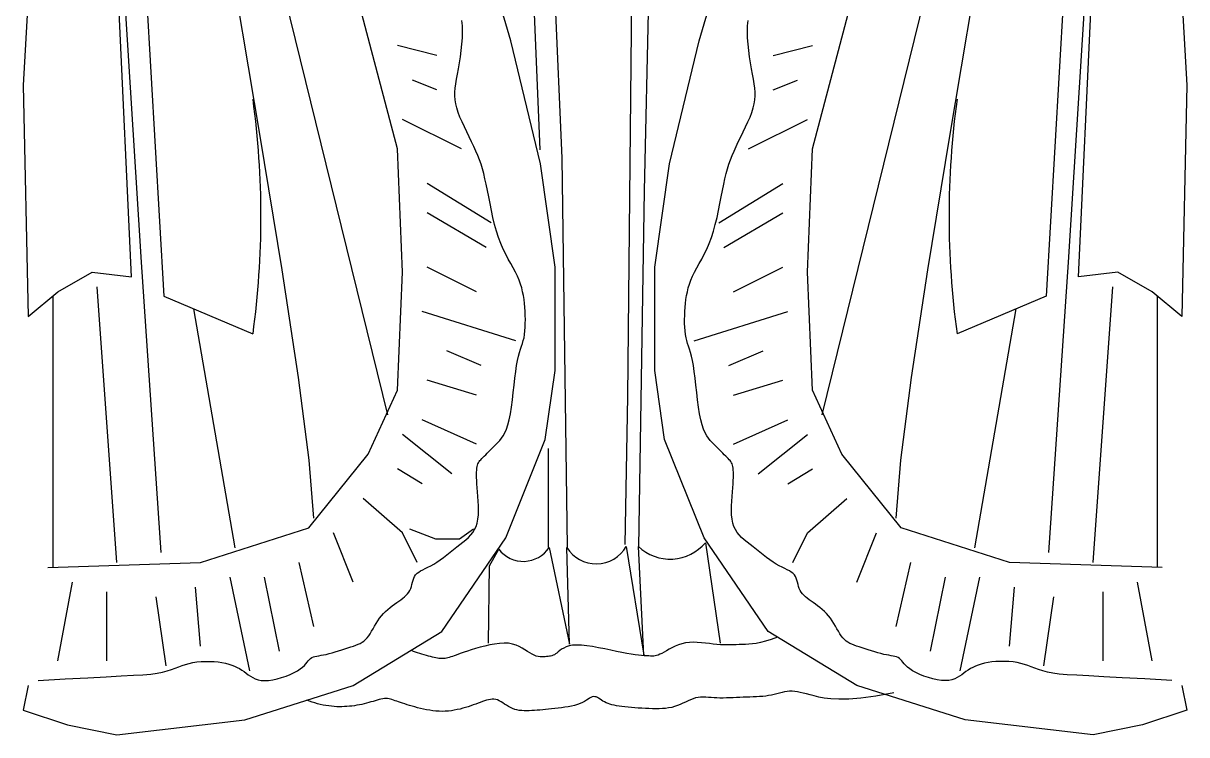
# Model space of a CAD drawing. Header units: inches. Extents: x 3.4 to 45.9, y 7.2 to 32.
# Drawn here: x 37.779 to 38.58, y 25.839 to 26.329 of the extents above; entities that cross this region are included whole.
import ezdxf

# ---------------------------------------------------------------- set-up
doc = ezdxf.new("R2010")
doc.units = ezdxf.units.IN
doc.header["$MEASUREMENT"] = 0
doc.layers.add('02', color=2, linetype='Continuous')
doc.layers.add('4', color=4, linetype='Continuous')

msp = doc.modelspace()

# ---------------------------------------------------------------- linework, layer by layer
at = {"layer": '02'}
for p, q in [((37.83741, 26.81205), (37.87615, 26.14097)), ((38.03015, 26.05937), (37.84628, 26.80808)), ((38.32901, 26.05937), (38.51288, 26.80808)), ((38.52174, 26.81205), (38.48301, 26.14097)), ((38.11592, 26.70348), (38.13478, 26.24163)), ((38.12913, 26.70725), (38.14987, 26.23598)), ((37.86078, 26.16433), (37.83368, 26.5977)), ((38.49838, 26.16433), (38.52548, 26.5977)), ((37.854, 26.15417), (37.83706, 26.51306)), ((38.50515, 26.15417), (38.52209, 26.51306)), ((38.19891, 26.4735), (38.19514, 26.07198)), ((38.21211, 26.4603), (38.20645, 26.21336)), ((38.11483, 26.31668), (38.08773, 26.4081)), ((38.24432, 26.31668), (38.27142, 26.4081)), ((37.9425, 26.25109), (37.92386, 26.36172)), ((38.41666, 26.25109), (38.4353, 26.36172)), ((38.03692, 26.2422), (38.00643, 26.35731)), ((38.32223, 26.2422), (38.35272, 26.35731)), ((38.08152, 26.32684), (38.08118, 26.33051)), ((38.08161, 26.32289), (38.08152, 26.32684)), ((38.27755, 26.32289), (38.27763, 26.32684)), ((38.27763, 26.32684), (38.27797, 26.33051)), ((38.08115, 26.31437), (38.08147, 26.3187)), ((38.08147, 26.3187), (38.08161, 26.32289)), ((38.27769, 26.3187), (38.27755, 26.32289)), ((38.27801, 26.31437), (38.27769, 26.3187)), ((38.06402, 26.30653), (38.03692, 26.3133)), ((38.08068, 26.30998), (38.08115, 26.31437)), ((38.13516, 26.23204), (38.11483, 26.31668)), ((38.224, 26.23204), (38.24432, 26.31668)), ((38.27848, 26.30998), (38.27801, 26.31437)), ((38.29513, 26.30653), (38.32223, 26.3133)), ((38.07946, 26.30137), (38.0801, 26.30562)), ((38.0801, 26.30562), (38.08068, 26.30998)), ((38.27906, 26.30562), (38.27848, 26.30998)), ((38.2797, 26.30137), (38.27906, 26.30562)), ((38.07813, 26.29355), (38.07879, 26.29732)), ((38.07879, 26.29732), (38.07946, 26.30137)), ((38.28037, 26.29732), (38.2797, 26.30137)), ((38.28102, 26.29355), (38.28037, 26.29732)), ((38.06402, 26.28283), (38.04708, 26.2896)), ((38.07662, 26.2841), (38.07701, 26.287)), ((38.07701, 26.287), (38.07753, 26.29012)), ((38.07753, 26.29012), (38.07813, 26.29355)), ((38.28162, 26.29012), (38.28102, 26.29355)), ((38.28214, 26.287), (38.28162, 26.29012)), ((38.28254, 26.2841), (38.28214, 26.287)), ((38.29513, 26.28283), (38.31207, 26.2896)), ((38.07631, 26.27868), (38.07637, 26.28135)), ((38.07647, 26.27601), (38.07631, 26.27868)), ((38.07637, 26.28135), (38.07662, 26.2841)), ((38.28278, 26.28135), (38.28254, 26.2841)), ((38.28269, 26.27601), (38.28285, 26.27868)), ((38.28285, 26.27868), (38.28278, 26.28135)), ((38.07688, 26.27328), (38.07647, 26.27601)), ((38.07757, 26.27041), (38.07688, 26.27328)), ((38.28158, 26.27041), (38.28228, 26.27328)), ((38.28228, 26.27328), (38.28269, 26.27601)), ((38.07857, 26.26735), (38.07757, 26.27041)), ((38.07982, 26.26413), (38.07857, 26.26735)), ((38.08127, 26.26078), (38.07982, 26.26413)), ((38.27788, 26.26078), (38.27934, 26.26413)), ((38.27934, 26.26413), (38.28059, 26.26735)), ((38.28059, 26.26735), (38.28158, 26.27041)), ((38.08096, 26.2422), (38.04031, 26.26251)), ((38.08286, 26.25736), (38.08127, 26.26078)), ((38.08453, 26.25392), (38.08286, 26.25736)), ((38.27462, 26.25392), (38.27629, 26.25736)), ((38.27629, 26.25736), (38.27788, 26.26078)), ((38.2782, 26.2422), (38.31885, 26.26251)), ((37.95748, 26.15902), (37.9425, 26.25109)), ((38.08622, 26.2505), (38.08453, 26.25392)), ((38.08787, 26.24714), (38.08622, 26.2505)), ((38.08943, 26.24389), (38.08787, 26.24714)), ((38.26973, 26.24389), (38.27128, 26.24714)), ((38.27128, 26.24714), (38.27293, 26.2505)), ((38.27293, 26.2505), (38.27462, 26.25392)), ((38.40167, 26.15902), (38.41666, 26.25109)), ((38.04031, 26.15756), (38.03692, 26.2422)), ((38.09083, 26.24079), (38.08943, 26.24389)), ((38.0921, 26.23777), (38.09083, 26.24079)), ((38.26706, 26.23777), (38.26832, 26.24079)), ((38.26832, 26.24079), (38.26973, 26.24389)), ((38.31885, 26.15756), (38.32223, 26.2422)), ((38.09325, 26.23479), (38.0921, 26.23777)), ((38.0943, 26.23176), (38.09325, 26.23479)), ((38.09527, 26.22863), (38.0943, 26.23176)), ((38.14532, 26.16094), (38.13516, 26.23204)), ((38.14987, 26.23598), (38.15364, 25.9683)), ((38.21384, 26.16094), (38.224, 26.23204)), ((38.26389, 26.22863), (38.26486, 26.23176)), ((38.26486, 26.23176), (38.26591, 26.23479)), ((38.26591, 26.23479), (38.26706, 26.23777)), ((38.09617, 26.22532), (38.09527, 26.22863)), ((38.09704, 26.22178), (38.09617, 26.22532)), ((38.26211, 26.22178), (38.26298, 26.22532)), ((38.26298, 26.22532), (38.26389, 26.22863)), ((38.10128, 26.19141), (38.05725, 26.2185)), ((38.09789, 26.21793), (38.09704, 26.22178)), ((38.09875, 26.21374), (38.09789, 26.21793)), ((38.25787, 26.19141), (38.30191, 26.2185)), ((38.26041, 26.21374), (38.26126, 26.21793)), ((38.26126, 26.21793), (38.26211, 26.22178)), ((38.09962, 26.20927), (38.09875, 26.21374)), ((38.10052, 26.20459), (38.09962, 26.20927)), ((38.20645, 26.21336), (38.20268, 25.9683)), ((38.25863, 26.20459), (38.25954, 26.20927)), ((38.25954, 26.20927), (38.26041, 26.21374)), ((38.10149, 26.19981), (38.10052, 26.20459)), ((38.10254, 26.19499), (38.10149, 26.19981)), ((38.25661, 26.19499), (38.25766, 26.19981)), ((38.25766, 26.19981), (38.25863, 26.20459)), ((38.09789, 26.17449), (38.05725, 26.19818)), ((38.10369, 26.19024), (38.10254, 26.19499)), ((38.25546, 26.19024), (38.25661, 26.19499)), ((38.26126, 26.17449), (38.30191, 26.19818)), ((38.10496, 26.18563), (38.10369, 26.19024)), ((38.10636, 26.18126), (38.10496, 26.18563)), ((38.25279, 26.18126), (38.2542, 26.18563)), ((38.2542, 26.18563), (38.25546, 26.19024)), ((38.10792, 26.17718), (38.10636, 26.18126)), ((38.10958, 26.17338), (38.10792, 26.17718)), ((38.24957, 26.17338), (38.25124, 26.17718)), ((38.25124, 26.17718), (38.25279, 26.18126)), ((38.11132, 26.16984), (38.10958, 26.17338)), ((38.11307, 26.16651), (38.11132, 26.16984)), ((38.11479, 26.16337), (38.11307, 26.16651)), ((38.24436, 26.16337), (38.24609, 26.16651)), ((38.24609, 26.16651), (38.24784, 26.16984)), ((38.24784, 26.16984), (38.24957, 26.17338)), ((37.87433, 25.96457), (37.86078, 26.16433)), ((37.9687, 26.08492), (37.95748, 26.15902)), ((38.09112, 26.14401), (38.05725, 26.16094)), ((38.11645, 26.16039), (38.11479, 26.16337)), ((38.11798, 26.15752), (38.11645, 26.16039)), ((38.14532, 26.08984), (38.14532, 26.16094)), ((38.21384, 26.08984), (38.21384, 26.16094)), ((38.24118, 26.15752), (38.24271, 26.16039)), ((38.24271, 26.16039), (38.24436, 26.16337)), ((38.26804, 26.14401), (38.30191, 26.16094)), ((38.39046, 26.08492), (38.40167, 26.15902)), ((38.48483, 25.96457), (38.49838, 26.16433)), ((37.8269, 26.15756), (37.854, 26.15417)), ((38.03692, 26.0763), (38.04031, 26.15756)), ((38.11935, 26.15474), (38.11798, 26.15752)), ((38.12052, 26.15201), (38.11935, 26.15474)), ((38.12149, 26.14932), (38.12052, 26.15201)), ((38.23766, 26.14932), (38.23864, 26.15201)), ((38.23864, 26.15201), (38.23981, 26.15474)), ((38.23981, 26.15474), (38.24118, 26.15752)), ((38.32223, 26.0763), (38.31885, 26.15756)), ((38.53225, 26.15756), (38.50515, 26.15417)), ((38.55597, 26.14401), (38.53225, 26.15756)), ((37.84384, 25.9578), (37.83029, 26.1474)), ((38.1223, 26.14666), (38.12149, 26.14932)), ((38.12295, 26.14401), (38.1223, 26.14666)), ((38.12347, 26.14137), (38.12295, 26.14401)), ((38.23569, 26.14137), (38.23621, 26.14401)), ((38.23621, 26.14401), (38.23686, 26.14666)), ((38.23686, 26.14666), (38.23766, 26.14932)), ((38.51532, 25.9578), (38.52887, 26.1474)), ((37.87615, 26.14097), (37.93748, 26.11515)), ((38.12387, 26.13871), (38.12347, 26.14137)), ((38.12419, 26.13602), (38.12387, 26.13871)), ((38.12443, 26.13329), (38.12419, 26.13602)), ((38.23473, 26.13329), (38.23497, 26.13602)), ((38.23497, 26.13602), (38.23528, 26.13871)), ((38.23528, 26.13871), (38.23569, 26.14137)), ((38.48301, 26.14097), (38.42168, 26.11515)), ((37.92514, 25.96796), (37.89679, 26.13228)), ((38.11822, 26.11016), (38.05386, 26.13047)), ((38.12461, 26.13052), (38.12443, 26.13329)), ((38.12474, 26.12773), (38.12461, 26.13052)), ((38.1248, 26.12495), (38.12474, 26.12773)), ((38.23436, 26.12495), (38.23442, 26.12773)), ((38.23442, 26.12773), (38.23454, 26.13052)), ((38.23454, 26.13052), (38.23473, 26.13329)), ((38.24094, 26.11016), (38.3053, 26.13047)), ((38.43402, 25.96796), (38.46236, 26.13228)), ((38.12451, 26.11703), (38.12469, 26.11957)), ((38.12469, 26.11957), (38.12478, 26.12222)), ((38.12478, 26.12222), (38.1248, 26.12495)), ((38.23437, 26.12222), (38.23436, 26.12495)), ((38.23447, 26.11957), (38.23437, 26.12222)), ((38.23465, 26.11703), (38.23447, 26.11957)), ((38.12339, 26.11039), (38.12387, 26.11241)), ((38.12387, 26.11241), (38.12424, 26.11463)), ((38.12424, 26.11463), (38.12451, 26.11703)), ((38.23492, 26.11463), (38.23465, 26.11703)), ((38.23529, 26.11241), (38.23492, 26.11463)), ((38.23576, 26.11039), (38.23529, 26.11241)), ((38.09451, 26.09323), (38.0708, 26.10339)), ((38.12084, 26.10227), (38.12154, 26.10451)), ((38.12154, 26.10451), (38.12221, 26.10654)), ((38.12221, 26.10654), (38.12283, 26.10846)), ((38.12283, 26.10846), (38.12339, 26.11039)), ((38.23632, 26.10846), (38.23576, 26.11039)), ((38.23695, 26.10654), (38.23632, 26.10846)), ((38.23762, 26.10451), (38.23695, 26.10654)), ((38.23832, 26.10227), (38.23762, 26.10451)), ((38.26465, 26.09323), (38.28836, 26.10339)), ((38.11878, 26.09323), (38.11944, 26.09674)), ((38.11944, 26.09674), (38.12013, 26.09972)), ((38.12013, 26.09972), (38.12084, 26.10227)), ((38.23902, 26.09972), (38.23832, 26.10227)), ((38.23971, 26.09674), (38.23902, 26.09972)), ((38.24037, 26.09323), (38.23971, 26.09674)), ((38.11759, 26.08455), (38.11817, 26.08913)), ((38.11817, 26.08913), (38.11878, 26.09323)), ((38.13854, 26.04244), (38.14532, 26.08984)), ((38.22061, 26.04244), (38.21384, 26.08984)), ((38.24098, 26.08913), (38.24037, 26.09323)), ((38.24156, 26.08455), (38.24098, 26.08913)), ((37.97602, 26.02821), (37.9687, 26.08492)), ((38.09112, 26.07291), (38.05725, 26.08307)), ((38.11646, 26.07461), (38.11703, 26.07966)), ((38.11703, 26.07966), (38.11759, 26.08455)), ((38.24213, 26.07966), (38.24156, 26.08455)), ((38.2427, 26.07461), (38.24213, 26.07966)), ((38.26804, 26.07291), (38.30191, 26.08307)), ((38.38313, 26.02821), (38.39046, 26.08492)), ((38.0166, 26.03229), (38.03692, 26.0763)), ((38.11586, 26.06955), (38.11646, 26.07461)), ((38.19514, 26.07198), (38.19325, 25.97019)), ((38.2433, 26.06955), (38.2427, 26.07461)), ((38.34256, 26.03229), (38.32223, 26.0763)), ((38.1145, 26.06009), (38.11521, 26.06466)), ((38.11521, 26.06466), (38.11586, 26.06955)), ((38.24394, 26.06466), (38.2433, 26.06955)), ((38.24466, 26.06009), (38.24394, 26.06466)), ((38.09112, 26.03906), (38.05386, 26.05599)), ((38.11281, 26.05248), (38.1137, 26.05599)), ((38.1137, 26.05599), (38.1145, 26.06009)), ((38.24545, 26.05599), (38.24466, 26.06009)), ((38.24635, 26.05248), (38.24545, 26.05599)), ((38.26804, 26.03906), (38.3053, 26.05599)), ((38.10961, 26.04498), (38.11075, 26.04706)), ((38.11075, 26.04706), (38.11182, 26.04953)), ((38.11182, 26.04953), (38.11281, 26.05248)), ((38.24734, 26.04953), (38.24635, 26.05248)), ((38.24841, 26.04706), (38.24734, 26.04953)), ((38.24955, 26.04498), (38.24841, 26.04706)), ((38.07418, 26.01874), (38.04031, 26.04583)), ((38.1034, 26.03779), (38.10467, 26.03906)), ((38.10467, 26.03906), (38.10594, 26.04034)), ((38.10594, 26.04034), (38.10719, 26.0417)), ((38.10719, 26.0417), (38.10842, 26.04322)), ((38.10842, 26.04322), (38.10961, 26.04498)), ((38.11144, 25.97473), (38.13854, 26.04244)), ((38.24771, 25.97473), (38.22061, 26.04244)), ((38.25073, 26.04322), (38.24955, 26.04498)), ((38.25196, 26.0417), (38.25073, 26.04322)), ((38.25322, 26.04034), (38.25196, 26.0417)), ((38.25449, 26.03906), (38.25322, 26.04034)), ((38.25575, 26.03779), (38.25449, 26.03906)), ((38.28497, 26.01874), (38.31885, 26.04583)), ((37.97595, 25.9815), (38.0166, 26.03229)), ((38.09564, 26.03003), (38.09653, 26.03093)), ((38.09653, 26.03093), (38.09752, 26.03192)), ((38.09752, 26.03192), (38.09859, 26.03298)), ((38.09859, 26.03298), (38.09973, 26.03412)), ((38.09973, 26.03412), (38.10092, 26.03531)), ((38.10092, 26.03531), (38.10215, 26.03654)), ((38.10215, 26.03654), (38.1034, 26.03779)), ((38.14044, 26.03616), (38.14044, 25.9683)), ((38.25701, 26.03654), (38.25575, 26.03779)), ((38.25824, 26.03531), (38.25701, 26.03654)), ((38.25943, 26.03412), (38.25824, 26.03531)), ((38.26056, 26.03298), (38.25943, 26.03412)), ((38.26163, 26.03192), (38.26056, 26.03298)), ((38.26262, 26.03093), (38.26163, 26.03192)), ((38.26352, 26.03003), (38.26262, 26.03093)), ((38.38321, 25.9815), (38.34256, 26.03229)), ((37.97934, 25.98827), (37.97602, 26.02821)), ((38.09137, 26.02137), (38.0915, 26.02268)), ((38.0915, 26.02268), (38.09168, 26.02382)), ((38.09168, 26.02382), (38.09192, 26.02481)), ((38.09192, 26.02481), (38.09222, 26.02566)), ((38.09222, 26.02566), (38.09259, 26.02643)), ((38.09259, 26.02643), (38.09303, 26.02714)), ((38.09303, 26.02714), (38.09354, 26.02782)), ((38.09354, 26.02782), (38.09415, 26.0285)), ((38.09415, 26.0285), (38.09484, 26.02923)), ((38.09484, 26.02923), (38.09564, 26.03003)), ((38.26431, 26.02923), (38.26352, 26.03003)), ((38.26501, 26.0285), (38.26431, 26.02923)), ((38.26561, 26.02782), (38.26501, 26.0285)), ((38.26613, 26.02714), (38.26561, 26.02782)), ((38.26657, 26.02643), (38.26613, 26.02714)), ((38.26693, 26.02566), (38.26657, 26.02643)), ((38.26723, 26.02481), (38.26693, 26.02566)), ((38.26747, 26.02382), (38.26723, 26.02481)), ((38.26766, 26.02268), (38.26747, 26.02382)), ((38.26779, 26.02137), (38.26766, 26.02268)), ((38.37982, 25.98827), (38.38313, 26.02821)), ((38.05386, 26.01197), (38.03692, 26.02213)), ((38.09126, 26.01818), (38.09129, 26.01987)), ((38.09129, 26.01627), (38.09126, 26.01818)), ((38.09129, 26.01987), (38.09137, 26.02137)), ((38.09137, 26.01414), (38.09129, 26.01627)), ((38.26787, 26.01987), (38.26779, 26.02137)), ((38.26779, 26.01414), (38.26787, 26.01627)), ((38.26789, 26.01818), (38.26787, 26.01987)), ((38.26787, 26.01627), (38.26789, 26.01818)), ((38.3053, 26.01197), (38.32223, 26.02213)), ((38.0915, 26.01177), (38.09137, 26.01414)), ((38.09168, 26.00915), (38.0915, 26.01177)), ((38.09192, 26.00628), (38.09168, 26.00915)), ((38.26724, 26.00628), (38.26747, 26.00915)), ((38.26747, 26.00915), (38.26766, 26.01177)), ((38.26766, 26.01177), (38.26779, 26.01414)), ((38.04031, 25.97811), (38.01321, 26.00181)), ((38.09216, 26.00322), (38.09192, 26.00628)), ((38.09238, 26.00003), (38.09216, 26.00322)), ((38.09253, 25.99681), (38.09238, 26.00003)), ((38.26662, 25.99681), (38.26678, 26.00003)), ((38.26678, 26.00003), (38.26699, 26.00322)), ((38.26699, 26.00322), (38.26724, 26.00628)), ((38.31885, 25.97811), (38.34595, 26.00181)), ((38.09219, 25.98757), (38.09248, 25.9905)), ((38.09248, 25.9905), (38.09258, 25.9936)), ((38.09258, 25.9936), (38.09253, 25.99681)), ((38.26658, 25.9936), (38.26662, 25.99681)), ((38.26668, 25.9905), (38.26658, 25.9936)), ((38.26696, 25.98757), (38.26668, 25.9905)), ((38.08991, 25.98037), (38.09092, 25.9825)), ((38.09092, 25.9825), (38.09168, 25.98489)), ((38.09168, 25.98489), (38.09219, 25.98757)), ((38.26747, 25.98489), (38.26696, 25.98757)), ((38.26823, 25.9825), (38.26747, 25.98489)), ((38.26924, 25.98037), (38.26823, 25.9825)), ((37.90142, 25.9578), (37.97595, 25.9815)), ((38.00643, 25.94426), (37.99289, 25.97811)), ((38.05047, 25.9578), (38.04031, 25.97811)), ((38.04508, 25.98083), (38.06297, 25.97395)), ((38.06741, 25.9104), (38.11144, 25.97473)), ((38.07949, 25.97395), (38.08912, 25.98083)), ((38.08382, 25.97346), (38.08561, 25.97505)), ((38.08561, 25.97505), (38.08724, 25.9767)), ((38.08724, 25.9767), (38.08868, 25.97846)), ((38.08868, 25.97846), (38.08991, 25.98037)), ((38.29175, 25.9104), (38.24771, 25.97473)), ((38.27048, 25.97846), (38.26924, 25.98037)), ((38.27192, 25.9767), (38.27048, 25.97846)), ((38.27354, 25.97505), (38.27192, 25.9767)), ((38.27533, 25.97346), (38.27354, 25.97505)), ((38.30868, 25.9578), (38.31885, 25.97811)), ((38.35272, 25.94426), (38.36627, 25.97811)), ((38.45773, 25.9578), (38.38321, 25.9815)), ((38.06297, 25.97395), (38.07949, 25.97395)), ((38.07312, 25.96484), (38.07542, 25.96667)), ((38.07542, 25.96667), (38.07766, 25.96848)), ((38.07766, 25.96848), (38.07983, 25.97021)), ((38.07983, 25.97021), (38.08189, 25.97186)), ((38.08189, 25.97186), (38.08382, 25.97346)), ((38.10017, 25.95538), (38.10657, 25.9669)), ((38.14112, 25.96817), (38.1552, 25.90166)), ((38.1552, 25.90166), (38.15328, 25.96817)), ((38.19423, 25.96881), (38.20639, 25.89399)), ((38.20639, 25.89399), (38.20255, 25.96881)), ((38.24862, 25.97137), (38.25885, 25.9023)), ((38.27727, 25.97186), (38.27533, 25.97346)), ((38.27933, 25.97021), (38.27727, 25.97186)), ((38.28149, 25.96848), (38.27933, 25.97021)), ((38.28374, 25.96667), (38.28149, 25.96848)), ((38.28604, 25.96484), (38.28374, 25.96667)), ((38.06393, 25.95804), (38.06617, 25.95958)), ((38.06617, 25.95958), (38.06847, 25.96125)), ((38.06847, 25.96125), (38.0708, 25.96302)), ((38.0708, 25.96302), (38.07312, 25.96484)), ((38.28836, 25.96302), (38.28604, 25.96484)), ((38.29068, 25.96125), (38.28836, 25.96302)), ((38.29298, 25.95958), (38.29068, 25.96125)), ((38.29523, 25.95804), (38.29298, 25.95958)), ((37.79642, 25.95441), (37.90142, 25.9578)), ((37.97934, 25.91379), (37.96917, 25.9578)), ((38.05029, 25.95032), (38.05144, 25.9512)), ((38.05144, 25.9512), (38.05278, 25.952)), ((38.05278, 25.952), (38.05428, 25.95279)), ((38.05428, 25.95279), (38.05595, 25.95361)), ((38.05595, 25.95361), (38.05776, 25.95449)), ((38.05776, 25.95449), (38.0597, 25.9555)), ((38.0597, 25.9555), (38.06176, 25.95667)), ((38.06176, 25.95667), (38.06393, 25.95804)), ((38.09953, 25.9023), (38.10017, 25.95538)), ((38.29739, 25.95667), (38.29523, 25.95804)), ((38.29945, 25.9555), (38.29739, 25.95667)), ((38.3014, 25.95449), (38.29945, 25.9555)), ((38.30321, 25.95361), (38.3014, 25.95449)), ((38.30487, 25.95279), (38.30321, 25.95361)), ((38.30638, 25.952), (38.30487, 25.95279)), ((38.30771, 25.9512), (38.30638, 25.952)), ((38.30886, 25.95032), (38.30771, 25.9512)), ((38.37982, 25.91379), (38.38998, 25.9578)), ((38.56274, 25.95441), (38.45773, 25.9578)), ((37.9353, 25.88331), (37.92175, 25.94764)), ((37.95562, 25.89686), (37.94546, 25.94764)), ((38.0464, 25.94132), (38.04679, 25.94275)), ((38.04679, 25.94275), (38.04715, 25.94419)), ((38.04715, 25.94419), (38.04755, 25.9456)), ((38.04755, 25.9456), (38.04801, 25.94695)), ((38.04801, 25.94695), (38.04859, 25.9482)), ((38.04859, 25.9482), (38.04934, 25.94934)), ((38.04934, 25.94934), (38.05029, 25.95032)), ((38.30981, 25.94934), (38.30886, 25.95032)), ((38.31056, 25.9482), (38.30981, 25.94934)), ((38.31115, 25.94695), (38.31056, 25.9482)), ((38.31161, 25.9456), (38.31115, 25.94695)), ((38.312, 25.94419), (38.31161, 25.9456)), ((38.31237, 25.94275), (38.312, 25.94419)), ((38.31275, 25.94132), (38.31237, 25.94275)), ((38.40353, 25.89686), (38.41369, 25.94764)), ((38.42386, 25.88331), (38.43741, 25.94764)), ((37.83706, 25.89009), (37.83706, 25.93749)), ((37.90142, 25.90024), (37.89804, 25.94087)), ((38.04172, 25.93417), (38.04283, 25.93519)), ((38.04283, 25.93519), (38.04382, 25.93626)), ((38.04382, 25.93626), (38.04468, 25.93739)), ((38.04468, 25.93739), (38.04539, 25.93861)), ((38.04539, 25.93861), (38.04595, 25.93993)), ((38.04595, 25.93993), (38.0464, 25.94132)), ((38.3132, 25.93993), (38.31275, 25.94132)), ((38.31377, 25.93861), (38.3132, 25.93993)), ((38.31448, 25.93739), (38.31377, 25.93861)), ((38.31534, 25.93626), (38.31448, 25.93739)), ((38.31633, 25.93519), (38.31534, 25.93626)), ((38.31743, 25.93417), (38.31633, 25.93519)), ((38.45773, 25.90024), (38.46112, 25.94087)), ((38.52209, 25.89009), (38.52209, 25.93749)), ((37.87771, 25.8867), (37.87094, 25.9341)), ((38.03022, 25.92542), (38.03176, 25.92671)), ((38.03176, 25.92671), (38.03331, 25.92792)), ((38.03331, 25.92792), (38.03485, 25.92906)), ((38.03485, 25.92906), (38.03636, 25.93015)), ((38.03636, 25.93015), (38.03781, 25.93119)), ((38.03781, 25.93119), (38.0392, 25.93219)), ((38.0392, 25.93219), (38.04051, 25.93318)), ((38.04051, 25.93318), (38.04172, 25.93417)), ((38.31865, 25.93318), (38.31743, 25.93417)), ((38.31996, 25.93219), (38.31865, 25.93318)), ((38.32134, 25.93119), (38.31996, 25.93219)), ((38.3228, 25.93015), (38.32134, 25.93119)), ((38.3243, 25.92906), (38.3228, 25.93015)), ((38.32584, 25.92792), (38.3243, 25.92906)), ((38.32739, 25.92671), (38.32584, 25.92792)), ((38.32894, 25.92542), (38.32739, 25.92671)), ((38.48144, 25.8867), (38.48822, 25.9341)), ((38.02328, 25.91769), (38.0245, 25.91943)), ((38.0245, 25.91943), (38.02582, 25.92107)), ((38.02582, 25.92107), (38.02723, 25.92261)), ((38.02723, 25.92261), (38.0287, 25.92406)), ((38.0287, 25.92406), (38.03022, 25.92542)), ((38.33046, 25.92406), (38.32894, 25.92542)), ((38.33193, 25.92261), (38.33046, 25.92406)), ((38.33333, 25.92107), (38.33193, 25.92261)), ((38.33465, 25.91943), (38.33333, 25.92107)), ((38.33587, 25.91769), (38.33465, 25.91943)), ((38.01807, 25.9088), (38.01906, 25.91047)), ((38.01906, 25.91047), (38.02005, 25.91223)), ((38.02005, 25.91223), (38.02108, 25.91405)), ((38.02108, 25.91405), (38.02215, 25.91588)), ((38.02215, 25.91588), (38.02328, 25.91769)), ((38.33701, 25.91588), (38.33587, 25.91769)), ((38.33808, 25.91405), (38.33701, 25.91588)), ((38.3391, 25.91223), (38.33808, 25.91405)), ((38.3401, 25.91047), (38.3391, 25.91223)), ((38.34108, 25.9088), (38.3401, 25.91047)), ((38.00643, 25.87316), (38.06741, 25.9104)), ((38.01123, 25.90215), (38.01256, 25.90288)), ((38.01256, 25.90288), (38.01379, 25.90373)), ((38.01379, 25.90373), (38.01495, 25.90472)), ((38.01495, 25.90472), (38.01603, 25.90589)), ((38.01603, 25.90589), (38.01707, 25.90725)), ((38.01707, 25.90725), (38.01807, 25.9088)), ((38.23498, 25.90245), (38.23245, 25.90189)), ((38.2376, 25.90278), (38.23498, 25.90245)), ((38.24031, 25.90288), (38.2376, 25.90278)), ((38.24307, 25.90281), (38.24031, 25.90288)), ((38.24585, 25.90261), (38.24307, 25.90281)), ((38.24861, 25.90233), (38.24585, 25.90261)), ((38.28661, 25.90274), (38.28361, 25.90214)), ((38.29, 25.90362), (38.28661, 25.90274)), ((38.29383, 25.90485), (38.29, 25.90362)), ((38.35272, 25.87316), (38.29175, 25.9104)), ((38.29817, 25.90648), (38.29383, 25.90485)), ((38.34209, 25.90725), (38.34108, 25.9088)), ((38.34312, 25.90589), (38.34209, 25.90725)), ((38.34421, 25.90472), (38.34312, 25.90589)), ((38.34536, 25.90373), (38.34421, 25.90472)), ((38.3466, 25.90288), (38.34536, 25.90373)), ((38.34792, 25.90215), (38.3466, 25.90288)), ((37.98598, 25.89422), (37.9878, 25.8946)), ((37.9878, 25.8946), (37.98978, 25.89507)), ((37.98978, 25.89507), (37.99188, 25.89563)), ((37.99188, 25.89563), (37.99406, 25.89626)), ((37.99406, 25.89626), (37.99627, 25.89693)), ((37.99627, 25.89693), (37.99849, 25.89763)), ((37.99849, 25.89763), (38.00067, 25.89833)), ((38.00067, 25.89833), (38.00276, 25.89902)), ((38.00276, 25.89902), (38.00474, 25.89968)), ((38.00474, 25.89968), (38.00657, 25.90029)), ((38.00657, 25.90029), (38.00825, 25.90089)), ((38.00825, 25.90089), (38.0098, 25.90149)), ((38.0098, 25.90149), (38.01123, 25.90215)), ((38.04687, 25.89703), (38.04604, 25.89735)), ((38.04795, 25.89664), (38.04687, 25.89703)), ((38.04921, 25.8962), (38.04795, 25.89664)), ((38.05061, 25.89573), (38.04921, 25.8962)), ((38.05212, 25.89524), (38.05061, 25.89573)), ((38.05367, 25.89475), (38.05212, 25.89524)), ((38.05523, 25.89426), (38.05367, 25.89475)), ((38.07889, 25.89469), (38.07729, 25.89412)), ((38.08069, 25.89532), (38.07889, 25.89469)), ((38.08273, 25.89602), (38.08069, 25.89532)), ((38.08503, 25.89679), (38.08273, 25.89602)), ((38.08761, 25.89762), (38.08503, 25.89679)), ((38.09049, 25.89851), (38.08761, 25.89762)), ((38.09361, 25.89942), (38.09049, 25.89851)), ((38.09689, 25.90028), (38.09361, 25.89942)), ((38.10027, 25.90106), (38.09689, 25.90028)), ((38.10366, 25.90169), (38.10027, 25.90106)), ((38.10699, 25.90212), (38.10366, 25.90169)), ((38.11018, 25.9023), (38.10699, 25.90212)), ((38.11317, 25.90218), (38.11018, 25.9023)), ((38.1159, 25.90171), (38.11317, 25.90218)), ((38.11837, 25.90097), (38.1159, 25.90171)), ((38.12061, 25.90001), (38.11837, 25.90097)), ((38.12266, 25.89891), (38.12061, 25.90001)), ((38.12453, 25.89775), (38.12266, 25.89891)), ((38.12627, 25.8966), (38.12453, 25.89775)), ((38.12788, 25.89553), (38.12627, 25.8966)), ((38.12942, 25.89462), (38.12788, 25.89553)), ((38.13088, 25.89392), (38.12942, 25.89462)), ((38.14561, 25.89485), (38.14474, 25.89435)), ((38.14651, 25.89549), (38.14561, 25.89485)), ((38.14746, 25.89627), (38.14651, 25.89549)), ((38.14852, 25.89714), (38.14746, 25.89627)), ((38.14973, 25.89805), (38.14852, 25.89714)), ((38.15116, 25.89893), (38.14973, 25.89805)), ((38.15285, 25.89973), (38.15116, 25.89893)), ((38.15487, 25.90038), (38.15285, 25.89973)), ((38.15727, 25.90083), (38.15487, 25.90038)), ((38.16011, 25.90101), (38.15727, 25.90083)), ((38.16342, 25.90089), (38.16011, 25.90101)), ((38.16711, 25.9005), (38.16342, 25.90089)), ((38.17107, 25.89991), (38.16711, 25.9005)), ((38.1752, 25.89917), (38.17107, 25.89991)), ((38.17939, 25.89834), (38.1752, 25.89917)), ((38.18352, 25.89747), (38.17939, 25.89834)), ((38.1875, 25.89663), (38.18352, 25.89747)), ((38.19121, 25.89587), (38.1875, 25.89663)), ((38.19456, 25.89524), (38.19121, 25.89587)), ((38.19756, 25.89473), (38.19456, 25.89524)), ((38.20023, 25.89434), (38.19756, 25.89473)), ((38.21736, 25.89462), (38.21619, 25.89413)), ((38.21867, 25.89528), (38.21736, 25.89462)), ((38.22016, 25.89611), (38.21867, 25.89528)), ((38.22183, 25.89708), (38.22016, 25.89611)), ((38.22366, 25.89811), (38.22183, 25.89708)), ((38.22564, 25.89917), (38.22366, 25.89811)), ((38.22778, 25.90019), (38.22564, 25.89917)), ((38.23005, 25.90111), (38.22778, 25.90019)), ((38.23245, 25.90189), (38.23005, 25.90111)), ((38.25134, 25.902), (38.24861, 25.90233)), ((38.25399, 25.90169), (38.25134, 25.902)), ((38.25654, 25.90141), (38.25399, 25.90169)), ((38.25897, 25.90123), (38.25654, 25.90141)), ((38.26128, 25.90112), (38.25897, 25.90123)), ((38.26351, 25.90107), (38.26128, 25.90112)), ((38.26567, 25.90108), (38.26351, 25.90107)), ((38.26778, 25.90113), (38.26567, 25.90108)), ((38.26987, 25.9012), (38.26778, 25.90113)), ((38.27196, 25.90128), (38.26987, 25.9012)), ((38.27407, 25.90136), (38.27196, 25.90128)), ((38.27622, 25.90143), (38.27407, 25.90136)), ((38.27849, 25.90154), (38.27622, 25.90143)), ((38.28093, 25.90176), (38.27849, 25.90154)), ((38.28361, 25.90214), (38.28093, 25.90176)), ((38.34935, 25.90149), (38.34792, 25.90215)), ((38.3509, 25.90089), (38.34935, 25.90149)), ((38.35259, 25.90029), (38.3509, 25.90089)), ((38.35441, 25.89968), (38.35259, 25.90029)), ((38.35639, 25.89902), (38.35441, 25.89968)), ((38.35849, 25.89833), (38.35639, 25.89902)), ((38.36067, 25.89763), (38.35849, 25.89833)), ((38.36288, 25.89693), (38.36067, 25.89763)), ((38.3651, 25.89626), (38.36288, 25.89693)), ((38.36728, 25.89563), (38.3651, 25.89626)), ((38.36937, 25.89507), (38.36728, 25.89563)), ((38.37135, 25.8946), (38.36937, 25.89507)), ((38.37318, 25.89422), (38.37135, 25.8946)), ((37.88641, 25.88595), (37.88873, 25.88686)), ((37.88873, 25.88686), (37.89107, 25.88769)), ((37.89107, 25.88769), (37.89352, 25.88839)), ((37.89352, 25.88839), (37.89616, 25.88895)), ((37.89616, 25.88895), (37.89895, 25.88935)), ((37.89895, 25.88935), (37.90186, 25.88961)), ((37.90186, 25.88961), (37.90481, 25.88973)), ((37.90481, 25.88973), (37.90777, 25.88972)), ((37.90777, 25.88972), (37.91067, 25.88958)), ((37.91067, 25.88958), (37.91347, 25.88933)), ((37.91347, 25.88933), (37.9161, 25.88896)), ((37.9161, 25.88896), (37.91854, 25.88848)), ((37.91854, 25.88848), (37.92079, 25.88791)), ((37.92079, 25.88791), (37.92286, 25.88724)), ((37.92286, 25.88724), (37.92478, 25.88649)), ((37.92478, 25.88649), (37.92657, 25.88566)), ((37.97152, 25.88583), (37.97279, 25.88703)), ((37.97279, 25.88703), (37.97383, 25.88818)), ((37.97383, 25.88818), (37.97472, 25.88925)), ((37.97472, 25.88925), (37.97551, 25.89022)), ((37.97551, 25.89022), (37.97627, 25.89107)), ((37.97627, 25.89107), (37.97708, 25.89178)), ((37.97708, 25.89178), (37.97798, 25.89234)), ((37.97798, 25.89234), (37.97899, 25.89278)), ((37.97899, 25.89278), (37.98012, 25.89312)), ((37.98012, 25.89312), (37.98138, 25.8934)), ((37.98138, 25.8934), (37.98277, 25.89366)), ((37.98277, 25.89366), (37.9843, 25.89392)), ((37.9843, 25.89392), (37.98598, 25.89422)), ((38.05676, 25.89381), (38.05523, 25.89426)), ((38.0582, 25.89339), (38.05676, 25.89381)), ((38.05957, 25.89302), (38.0582, 25.89339)), ((38.06086, 25.89269), (38.05957, 25.89302)), ((38.06207, 25.89241), (38.06086, 25.89269)), ((38.06322, 25.89217), (38.06207, 25.89241)), ((38.06429, 25.89198), (38.06322, 25.89217)), ((38.0653, 25.89183), (38.06429, 25.89198)), ((38.06625, 25.89173), (38.0653, 25.89183)), ((38.06715, 25.89168), (38.06625, 25.89173)), ((38.06801, 25.89168), (38.06715, 25.89168)), ((38.06885, 25.89173), (38.06801, 25.89168)), ((38.06969, 25.89183), (38.06885, 25.89173)), ((38.07056, 25.89199), (38.06969, 25.89183)), ((38.07146, 25.8922), (38.07056, 25.89199)), ((38.07242, 25.89246), (38.07146, 25.8922)), ((38.07347, 25.89279), (38.07242, 25.89246)), ((38.07461, 25.89317), (38.07347, 25.89279)), ((38.07587, 25.89362), (38.07461, 25.89317)), ((38.07729, 25.89412), (38.07587, 25.89362)), ((38.13229, 25.89342), (38.13088, 25.89392)), ((38.13364, 25.8931), (38.13229, 25.89342)), ((38.13492, 25.89292), (38.13364, 25.8931)), ((38.13615, 25.89285), (38.13492, 25.89292)), ((38.13731, 25.89287), (38.13615, 25.89285)), ((38.1384, 25.89295), (38.13731, 25.89287)), ((38.13943, 25.89305), (38.1384, 25.89295)), ((38.1404, 25.89316), (38.13943, 25.89305)), ((38.14132, 25.89328), (38.1404, 25.89316)), ((38.1422, 25.89345), (38.14132, 25.89328)), ((38.14305, 25.89366), (38.1422, 25.89345)), ((38.14389, 25.89396), (38.14305, 25.89366)), ((38.14474, 25.89435), (38.14389, 25.89396)), ((38.20261, 25.89404), (38.20023, 25.89434)), ((38.20471, 25.89382), (38.20261, 25.89404)), ((38.20656, 25.89366), (38.20471, 25.89382)), ((38.20818, 25.89355), (38.20656, 25.89366)), ((38.20962, 25.89347), (38.20818, 25.89355)), ((38.21088, 25.89341), (38.20962, 25.89347)), ((38.21202, 25.8934), (38.21088, 25.89341)), ((38.21307, 25.89344), (38.21202, 25.8934)), ((38.21409, 25.89356), (38.21307, 25.89344)), ((38.21511, 25.89378), (38.21409, 25.89356)), ((38.21619, 25.89413), (38.21511, 25.89378)), ((38.37485, 25.89392), (38.37318, 25.89422)), ((38.37638, 25.89366), (38.37485, 25.89392)), ((38.37777, 25.8934), (38.37638, 25.89366)), ((38.37903, 25.89312), (38.37777, 25.8934)), ((38.38016, 25.89278), (38.37903, 25.89312)), ((38.38118, 25.89234), (38.38016, 25.89278)), ((38.38208, 25.89178), (38.38118, 25.89234)), ((38.38288, 25.89107), (38.38208, 25.89178)), ((38.38365, 25.89022), (38.38288, 25.89107)), ((38.38444, 25.88925), (38.38365, 25.89022)), ((38.38532, 25.88818), (38.38444, 25.88925)), ((38.38637, 25.88703), (38.38532, 25.88818)), ((38.38764, 25.88583), (38.38637, 25.88703)), ((38.43437, 25.88649), (38.43258, 25.88566)), ((38.43629, 25.88724), (38.43437, 25.88649)), ((38.43837, 25.88791), (38.43629, 25.88724)), ((38.44061, 25.88848), (38.43837, 25.88791)), ((38.44305, 25.88896), (38.44061, 25.88848)), ((38.44569, 25.88933), (38.44305, 25.88896)), ((38.44849, 25.88958), (38.44569, 25.88933)), ((38.45139, 25.88972), (38.44849, 25.88958)), ((38.45434, 25.88973), (38.45139, 25.88972)), ((38.4573, 25.88961), (38.45434, 25.88973)), ((38.4602, 25.88935), (38.4573, 25.88961)), ((38.463, 25.88895), (38.4602, 25.88935)), ((38.46563, 25.88839), (38.463, 25.88895)), ((38.46809, 25.88769), (38.46563, 25.88839)), ((38.47042, 25.88686), (38.46809, 25.88769)), ((38.47275, 25.88595), (38.47042, 25.88686)), ((37.82379, 25.87853), (37.83653, 25.87919)), ((37.83653, 25.87919), (37.84687, 25.87972)), ((37.84687, 25.87972), (37.85518, 25.88016)), ((37.85518, 25.88016), (37.86181, 25.88059)), ((37.86181, 25.88059), (37.86713, 25.88106)), ((37.86713, 25.88106), (37.8715, 25.88162)), ((37.8715, 25.88162), (37.87525, 25.88233)), ((37.87525, 25.88233), (37.87852, 25.88316)), ((37.87852, 25.88316), (37.8814, 25.88406)), ((37.8814, 25.88406), (37.88399, 25.88501)), ((37.88399, 25.88501), (37.88641, 25.88595)), ((37.92657, 25.88566), (37.92825, 25.88475)), ((37.92825, 25.88475), (37.92984, 25.88378)), ((37.92984, 25.88378), (37.93135, 25.88275)), ((37.93135, 25.88275), (37.93281, 25.88167)), ((37.93281, 25.88167), (37.93427, 25.88059)), ((37.93427, 25.88059), (37.93576, 25.87955)), ((37.93576, 25.87955), (37.93735, 25.87859)), ((37.93735, 25.87859), (37.93906, 25.87776)), ((37.9541, 25.87779), (37.95718, 25.87866)), ((37.95718, 25.87866), (37.9602, 25.87968)), ((37.9602, 25.87968), (37.96309, 25.88083)), ((37.96309, 25.88083), (37.96573, 25.88205)), ((37.96573, 25.88205), (37.96804, 25.88331)), ((37.96804, 25.88331), (37.96996, 25.88458)), ((37.96996, 25.88458), (37.97152, 25.88583)), ((38.38919, 25.88458), (38.38764, 25.88583)), ((38.39111, 25.88331), (38.38919, 25.88458)), ((38.39342, 25.88205), (38.39111, 25.88331)), ((38.39607, 25.88083), (38.39342, 25.88205)), ((38.39895, 25.87968), (38.39607, 25.88083)), ((38.40198, 25.87866), (38.39895, 25.87968)), ((38.40506, 25.87779), (38.40198, 25.87866)), ((38.42181, 25.87859), (38.42009, 25.87776)), ((38.42339, 25.87955), (38.42181, 25.87859)), ((38.42489, 25.88059), (38.42339, 25.87955)), ((38.42634, 25.88167), (38.42489, 25.88059)), ((38.42781, 25.88275), (38.42634, 25.88167)), ((38.42932, 25.88378), (38.42781, 25.88275)), ((38.4309, 25.88475), (38.42932, 25.88378)), ((38.43258, 25.88566), (38.4309, 25.88475)), ((38.47516, 25.88501), (38.47275, 25.88595)), ((38.47776, 25.88406), (38.47516, 25.88501)), ((38.48064, 25.88316), (38.47776, 25.88406)), ((38.4839, 25.88233), (38.48064, 25.88316)), ((38.48765, 25.88162), (38.4839, 25.88233)), ((38.49203, 25.88106), (38.48765, 25.88162)), ((38.49735, 25.88059), (38.49203, 25.88106)), ((38.50398, 25.88016), (38.49735, 25.88059)), ((38.51228, 25.87972), (38.50398, 25.88016)), ((38.52262, 25.87919), (38.51228, 25.87972)), ((38.53537, 25.87853), (38.52262, 25.87919)), ((38.55088, 25.87766), (38.53537, 25.87853)), ((37.93906, 25.87776), (37.94095, 25.87712)), ((37.94095, 25.87712), (37.94307, 25.87669)), ((37.94307, 25.87669), (37.94546, 25.87654)), ((37.94546, 25.87654), (37.94815, 25.8767)), ((37.94815, 25.8767), (37.95105, 25.87713)), ((37.95105, 25.87713), (37.9541, 25.87779)), ((38.4081, 25.87713), (38.40506, 25.87779)), ((38.41101, 25.8767), (38.4081, 25.87713)), ((38.41369, 25.87654), (38.41101, 25.8767)), ((38.41608, 25.87669), (38.41369, 25.87654)), ((38.4182, 25.87712), (38.41608, 25.87669)), ((38.42009, 25.87776), (38.4182, 25.87712)), ((38.56951, 25.87654), (38.55088, 25.87766))]:
    msp.add_line(p, q, dxfattribs=at)
for centre, radius, start, end in [((37.34628, 26.19581), 0.59668, 352.23096, 7.76904), ((39.01288, 26.19581), 0.59668, 172.23096, 187.76904), ((38.1234, 25.97967), 0.02112, 217.19865, 327.04139), ((38.17356, 25.98061), 0.0238, 211.51717, 330.27228), ((38.22438, 25.99178), 0.03168, 226.44656, 319.90988)]:
    msp.add_arc(centre, radius, start, end, dxfattribs=at)
at = {"layer": '4'}
for p, q in [((37.79303, 26.5266), (37.77948, 26.28621)), ((38.56613, 26.5266), (38.57968, 26.28621)), ((37.77948, 26.28621), (37.78287, 26.12709)), ((38.57968, 26.28621), (38.57629, 26.12709)), ((37.80319, 26.14401), (37.8269, 26.15756)), ((37.78287, 26.12709), (37.80319, 26.14401)), ((38.57629, 26.12709), (38.55597, 26.14401)), ((37.7998, 26.14063), (37.7998, 25.95441)), ((38.55935, 26.14063), (38.55935, 25.95441)), ((37.80319, 25.89009), (37.81335, 25.94426)), ((38.55597, 25.89009), (38.5458, 25.94426)), ((37.80828, 25.87766), (37.82379, 25.87853)), ((37.78287, 25.87316), (37.77948, 25.85623)), ((37.78964, 25.87654), (37.80828, 25.87766)), ((37.93191, 25.84946), (38.00643, 25.87316)), ((38.42724, 25.84946), (38.35272, 25.87316)), ((38.57629, 25.87316), (38.57968, 25.85623)), ((37.97632, 25.86236), (37.97462, 25.86304)), ((38.02153, 25.8627), (38.0201, 25.86227)), ((38.02292, 25.8631), (38.02153, 25.8627)), ((38.02424, 25.86347), (38.02292, 25.8631)), ((38.02551, 25.86377), (38.02424, 25.86347)), ((38.02673, 25.864), (38.02551, 25.86377)), ((38.02788, 25.86414), (38.02673, 25.864)), ((38.02897, 25.86417), (38.02788, 25.86414)), ((38.03001, 25.86411), (38.02897, 25.86417)), ((38.03103, 25.86396), (38.03001, 25.86411)), ((38.03203, 25.86373), (38.03103, 25.86396)), ((38.03305, 25.86345), (38.03203, 25.86373)), ((38.0341, 25.8631), (38.03305, 25.86345)), ((38.0352, 25.86272), (38.0341, 25.8631)), ((38.03636, 25.8623), (38.0352, 25.86272)), ((38.09675, 25.86256), (38.09531, 25.86207)), ((38.09812, 25.86299), (38.09675, 25.86256)), ((38.09945, 25.86334), (38.09812, 25.86299)), ((38.10073, 25.86359), (38.09945, 25.86334)), ((38.10199, 25.86372), (38.10073, 25.86359)), ((38.10322, 25.86372), (38.10199, 25.86372)), ((38.10443, 25.86355), (38.10322, 25.86372)), ((38.10564, 25.86322), (38.10443, 25.86355)), ((38.10684, 25.8627), (38.10564, 25.86322)), ((38.10806, 25.86203), (38.10684, 25.8627)), ((38.16684, 25.86297), (38.16557, 25.86219)), ((38.16797, 25.86371), (38.16684, 25.86297)), ((38.169, 25.86437), (38.16797, 25.86371)), ((38.16994, 25.86492), (38.169, 25.86437)), ((38.17083, 25.86531), (38.16994, 25.86492)), ((38.1717, 25.86551), (38.17083, 25.86531)), ((38.17256, 25.86548), (38.1717, 25.86551)), ((38.17343, 25.86526), (38.17256, 25.86548)), ((38.17431, 25.86487), (38.17343, 25.86526)), ((38.17522, 25.86436), (38.17431, 25.86487)), ((38.17617, 25.86377), (38.17522, 25.86436)), ((38.17715, 25.86313), (38.17617, 25.86377)), ((38.17818, 25.86247), (38.17715, 25.86313)), ((38.17927, 25.86184), (38.17818, 25.86247)), ((38.23669, 25.86263), (38.23492, 25.86179)), ((38.23844, 25.8634), (38.23669, 25.86263)), ((38.24017, 25.86407), (38.23844, 25.8634)), ((38.24189, 25.86459), (38.24017, 25.86407)), ((38.24361, 25.86493), (38.24189, 25.86459)), ((38.24534, 25.86511), (38.24361, 25.86493)), ((38.2471, 25.86516), (38.24534, 25.86511)), ((38.24888, 25.86511), (38.2471, 25.86516)), ((38.25071, 25.865), (38.24888, 25.86511)), ((38.2526, 25.86485), (38.25071, 25.865)), ((38.25455, 25.86471), (38.2526, 25.86485)), ((38.25657, 25.86459), (38.25455, 25.86471)), ((38.25867, 25.86454), (38.25657, 25.86459)), ((38.26085, 25.86454), (38.25867, 25.86454)), ((38.26309, 25.86458), (38.26085, 25.86454)), ((38.26537, 25.86465), (38.26309, 25.86458)), ((38.26769, 25.86475), (38.26537, 25.86465)), ((38.27002, 25.86485), (38.26769, 25.86475)), ((38.27236, 25.86496), (38.27002, 25.86485)), ((38.27469, 25.86505), (38.27236, 25.86496)), ((38.277, 25.86513), (38.27469, 25.86505)), ((38.27928, 25.8652), (38.277, 25.86513)), ((38.28154, 25.86527), (38.27928, 25.8652)), ((38.28375, 25.86537), (38.28154, 25.86527)), ((38.28592, 25.86549), (38.28375, 25.86537)), ((38.28804, 25.86566), (38.28592, 25.86549)), ((38.29011, 25.8659), (38.28804, 25.86566)), ((38.29212, 25.8662), (38.29011, 25.8659)), ((38.29407, 25.86658), (38.29212, 25.8662)), ((38.29596, 25.86702), (38.29407, 25.86658)), ((38.2978, 25.86748), (38.29596, 25.86702)), ((38.29961, 25.86795), (38.2978, 25.86748)), ((38.30138, 25.86838), (38.29961, 25.86795)), ((38.30312, 25.86875), (38.30138, 25.86838)), ((38.30485, 25.86902), (38.30312, 25.86875)), ((38.30657, 25.86918), (38.30485, 25.86902)), ((38.3083, 25.86919), (38.30657, 25.86918)), ((38.31006, 25.86906), (38.3083, 25.86919)), ((38.3119, 25.86881), (38.31006, 25.86906)), ((38.31386, 25.86843), (38.3119, 25.86881)), ((38.31596, 25.86795), (38.31386, 25.86843)), ((38.31825, 25.86737), (38.31596, 25.86795)), ((38.32077, 25.86671), (38.31825, 25.86737)), ((38.32355, 25.86597), (38.32077, 25.86671)), ((38.32666, 25.86518), (38.32355, 25.86597)), ((38.33034, 25.86445), (38.32666, 25.86518)), ((38.33481, 25.8639), (38.33034, 25.86445)), ((38.34035, 25.86365), (38.33481, 25.8639)), ((38.3472, 25.86381), (38.34035, 25.86365)), ((38.35561, 25.86452), (38.3472, 25.86381)), ((38.36584, 25.86588), (38.35561, 25.86452)), ((38.37814, 25.86803), (38.36584, 25.86588)), ((37.77948, 25.85623), (37.80996, 25.84607)), ((37.9781, 25.86172), (37.97632, 25.86236)), ((37.97995, 25.86114), (37.9781, 25.86172)), ((37.98185, 25.86062), (37.97995, 25.86114)), ((37.98378, 25.86015), (37.98185, 25.86062)), ((37.98572, 25.85973), (37.98378, 25.86015)), ((37.98766, 25.85938), (37.98572, 25.85973)), ((37.98957, 25.85909), (37.98766, 25.85938)), ((37.99144, 25.85887), (37.98957, 25.85909)), ((37.99328, 25.8587), (37.99144, 25.85887)), ((37.99508, 25.8586), (37.99328, 25.8587)), ((37.99685, 25.85855), (37.99508, 25.8586)), ((37.99861, 25.85855), (37.99685, 25.85855)), ((38.00034, 25.85861), (37.99861, 25.85855)), ((38.00207, 25.85871), (38.00034, 25.85861)), ((38.00379, 25.85886), (38.00207, 25.85871)), ((38.00551, 25.85906), (38.00379, 25.85886)), ((38.00722, 25.85929), (38.00551, 25.85906)), ((38.00893, 25.85956), (38.00722, 25.85929)), ((38.01062, 25.85987), (38.00893, 25.85956)), ((38.01228, 25.8602), (38.01062, 25.85987)), ((38.01392, 25.86057), (38.01228, 25.8602)), ((38.01553, 25.86097), (38.01392, 25.86057)), ((38.0171, 25.86138), (38.01553, 25.86097)), ((38.01862, 25.86182), (38.0171, 25.86138)), ((38.0201, 25.86227), (38.01862, 25.86182)), ((38.03761, 25.86186), (38.03636, 25.8623)), ((38.03894, 25.8614), (38.03761, 25.86186)), ((38.04036, 25.86093), (38.03894, 25.8614)), ((38.04187, 25.86044), (38.04036, 25.86093)), ((38.04346, 25.85994), (38.04187, 25.86044)), ((38.04514, 25.85943), (38.04346, 25.85994)), ((38.0469, 25.85892), (38.04514, 25.85943)), ((38.04875, 25.8584), (38.0469, 25.85892)), ((38.05068, 25.85789), (38.04875, 25.8584)), ((38.05269, 25.85739), (38.05068, 25.85789)), ((38.05475, 25.85692), (38.05269, 25.85739)), ((38.05686, 25.85648), (38.05475, 25.85692)), ((38.05901, 25.8561), (38.05686, 25.85648)), ((38.06117, 25.85579), (38.05901, 25.8561)), ((38.06334, 25.85556), (38.06117, 25.85579)), ((38.06549, 25.85542), (38.06334, 25.85556)), ((38.06763, 25.85539), (38.06549, 25.85542)), ((38.06975, 25.85546), (38.06763, 25.85539)), ((38.07184, 25.85561), (38.06975, 25.85546)), ((38.0739, 25.85585), (38.07184, 25.85561)), ((38.07592, 25.85617), (38.0739, 25.85585)), ((38.07791, 25.85655), (38.07592, 25.85617)), ((38.07987, 25.85699), (38.07791, 25.85655)), ((38.08178, 25.85749), (38.07987, 25.85699)), ((38.08365, 25.85802), (38.08178, 25.85749)), ((38.08548, 25.85859), (38.08365, 25.85802)), ((38.08725, 25.85918), (38.08548, 25.85859)), ((38.08898, 25.85978), (38.08725, 25.85918)), ((38.09065, 25.86038), (38.08898, 25.85978)), ((38.09226, 25.86097), (38.09065, 25.86038)), ((38.09382, 25.86154), (38.09226, 25.86097)), ((38.09531, 25.86207), (38.09382, 25.86154)), ((38.10929, 25.86125), (38.10806, 25.86203)), ((38.11054, 25.86041), (38.10929, 25.86125)), ((38.11183, 25.85955), (38.11054, 25.86041)), ((38.11315, 25.8587), (38.11183, 25.85955)), ((38.11453, 25.85793), (38.11315, 25.8587)), ((38.11596, 25.85726), (38.11453, 25.85793)), ((38.11745, 25.85673), (38.11596, 25.85726)), ((38.119, 25.85633), (38.11745, 25.85673)), ((38.12061, 25.85606), (38.119, 25.85633)), ((38.12227, 25.85588), (38.12061, 25.85606)), ((38.12396, 25.85579), (38.12227, 25.85588)), ((38.1257, 25.85577), (38.12396, 25.85579)), ((38.12747, 25.85581), (38.1257, 25.85577)), ((38.12926, 25.85588), (38.12747, 25.85581)), ((38.13108, 25.85598), (38.12926, 25.85588)), ((38.13293, 25.8561), (38.13108, 25.85598)), ((38.13481, 25.85624), (38.13293, 25.8561)), ((38.13675, 25.8564), (38.13481, 25.85624)), ((38.13873, 25.85658), (38.13675, 25.8564)), ((38.14078, 25.85678), (38.13873, 25.85658)), ((38.14289, 25.85701), (38.14078, 25.85678)), ((38.14509, 25.85726), (38.14289, 25.85701)), ((38.14736, 25.85753), (38.14509, 25.85726)), ((38.14968, 25.85783), (38.14736, 25.85753)), ((38.15202, 25.85816), (38.14968, 25.85783)), ((38.15432, 25.85855), (38.15202, 25.85816)), ((38.15656, 25.85898), (38.15432, 25.85855)), ((38.1587, 25.85948), (38.15656, 25.85898)), ((38.1607, 25.86005), (38.1587, 25.85948)), ((38.16252, 25.8607), (38.1607, 25.86005)), ((38.16414, 25.86142), (38.16252, 25.8607)), ((38.16557, 25.86219), (38.16414, 25.86142)), ((38.18042, 25.86127), (38.17927, 25.86184)), ((38.18165, 25.86076), (38.18042, 25.86127)), ((38.18296, 25.8603), (38.18165, 25.86076)), ((38.18437, 25.85989), (38.18296, 25.8603)), ((38.18589, 25.85953), (38.18437, 25.85989)), ((38.18752, 25.8592), (38.18589, 25.85953)), ((38.18929, 25.8589), (38.18752, 25.8592)), ((38.19119, 25.85863), (38.18929, 25.8589)), ((38.19324, 25.85839), (38.19119, 25.85863)), ((38.19542, 25.85816), (38.19324, 25.85839)), ((38.1977, 25.85796), (38.19542, 25.85816)), ((38.20005, 25.85777), (38.1977, 25.85796)), ((38.20246, 25.85761), (38.20005, 25.85777)), ((38.2049, 25.85747), (38.20246, 25.85761)), ((38.20735, 25.85735), (38.2049, 25.85747)), ((38.20977, 25.85726), (38.20735, 25.85735)), ((38.21216, 25.85718), (38.20977, 25.85726)), ((38.2145, 25.85715), (38.21216, 25.85718)), ((38.21679, 25.85717), (38.2145, 25.85715)), ((38.21904, 25.85726), (38.21679, 25.85717)), ((38.22122, 25.85743), (38.21904, 25.85726)), ((38.22335, 25.85771), (38.22122, 25.85743)), ((38.22543, 25.8581), (38.22335, 25.85771)), ((38.22744, 25.85863), (38.22543, 25.8581)), ((38.22938, 25.8593), (38.22744, 25.85863)), ((38.23128, 25.86008), (38.22938, 25.8593)), ((38.23312, 25.86092), (38.23128, 25.86008)), ((38.23492, 25.86179), (38.23312, 25.86092)), ((38.57968, 25.85623), (38.54919, 25.84607)), ((37.84384, 25.8393), (37.93191, 25.84946)), ((38.51532, 25.8393), (38.42724, 25.84946)), ((37.80996, 25.84607), (37.84384, 25.8393)), ((38.54919, 25.84607), (38.51532, 25.8393))]:
    msp.add_line(p, q, dxfattribs=at)

doc.saveas('drawing.dxf')
